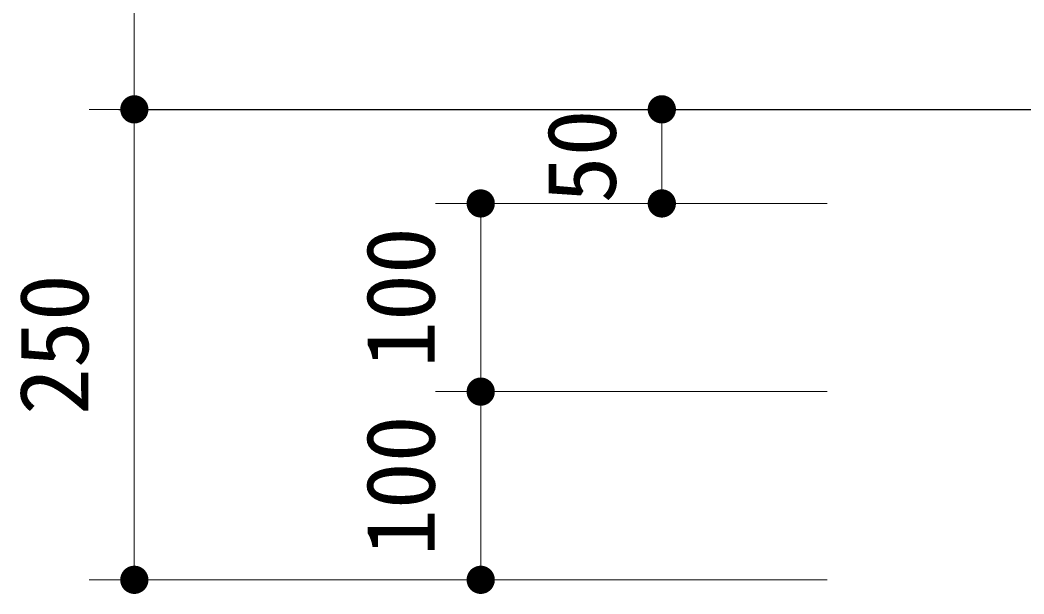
# Model space of a CAD drawing. Units: millimetres at full size, sheet at 1:20. Extents: x 0 to 8400, y 0 to 5940.
# Drawn here: x 5030 to 5563, y 1816 to 2121 of the extents above; entities that cross this region are included whole.
import ezdxf
from ezdxf.enums import TextEntityAlignment as Align

# ---------------------------------------------------------------- set-up
doc = ezdxf.new("R2010")
doc.units = ezdxf.units.MM
doc.header["$LTSCALE"] = 20
doc.layers.add('D-STR-DIM\u3000寸法線、寸法値', color=7, linetype='Continuous', lineweight=13)
doc.layers.add('D-STR\u3000構造物外形線', color=1, linetype='Continuous', lineweight=25)
doc.styles.add('ＭＳ ゴシック', font='')
doc.styles.get('ＭＳ ゴシック').set_extended_font_data('MS Gothic')

# ---------------------------------------------------------------- blocks, each defined once
blk = doc.blocks.new('filled_dot')
at = {"color": 0, "linetype": 'Continuous', "lineweight": -2, "const_width": 1.25}
blk.add_lwpolyline([(-0.625, 0, 1), (0.625, 0, 1)], format="xyb", close=True, dxfattribs=at)

msp = doc.modelspace()

# ---------------------------------------------------------------- linework, layer by layer
at = {"layer": 'D-STR-DIM\u3000寸法線、寸法値'}
for p, q in [((5090.73, 2473.55), (5090.73, 2073.55)), ((5458.73, 2073.55), (5066.73, 2073.55)), ((5458.73, 2073.55), (5066.73, 2073.55)), ((5090.73, 2073.55), (5090.73, 1823.55)), ((5458.73, 2073.55), (5346.92, 2073.55)), ((5370.92, 2073.55), (5370.92, 2023.55)), ((5458.73, 2023.55), (5250.73, 2023.55)), ((5274.73, 2023.55), (5274.73, 1923.55)), ((5458.73, 2023.55), (5346.92, 2023.55)), ((5458.73, 1923.55), (5250.73, 1923.55)), ((5458.73, 1923.55), (5250.73, 1923.55)), ((5274.73, 1923.55), (5274.73, 1823.55)), ((5458.73, 1823.55), (5066.73, 1823.55)), ((5458.73, 1823.55), (5250.73, 1823.55))]:
    msp.add_line(p, q, dxfattribs=at)
at = {"layer": 'D-STR\u3000構造物外形線'}
msp.add_line((5082.55, 2073.55), (5766.32, 2073.55), dxfattribs=at)

# ---------------------------------------------------------------- block references
at = {"layer": 'D-STR-DIM\u3000寸法線、寸法値', "xscale": 6, "yscale": 6}
for p, rotation in [((5090.73, 2073.55), 90), ((5090.73, 2073.55), 270), ((5370.92, 2073.55), 270), ((5274.73, 2023.55), 270), ((5370.92, 2023.55), 90), ((5274.73, 1923.55), 90), ((5274.73, 1923.55), 270), ((5090.73, 1823.55), 90), ((5274.73, 1823.55), 90)]:
    msp.add_blockref('filled_dot', p, dxfattribs=dict(at, rotation=rotation))

# ---------------------------------------------------------------- texts
at = {"layer": 'D-STR-DIM\u3000寸法線、寸法値', "style": 'ＭＳ ゴシック'}
for s, p in [('50', (5328.17, 2048.55)), ('100', (5231.97, 1973.55)), ('250', (5047.97, 1948.55)), ('100', (5231.97, 1873.55))]:
    msp.add_text(s, height=36.66, rotation=90, dxfattribs=at).set_placement(p, align=Align.MIDDLE_CENTER)

doc.saveas('drawing.dxf')
